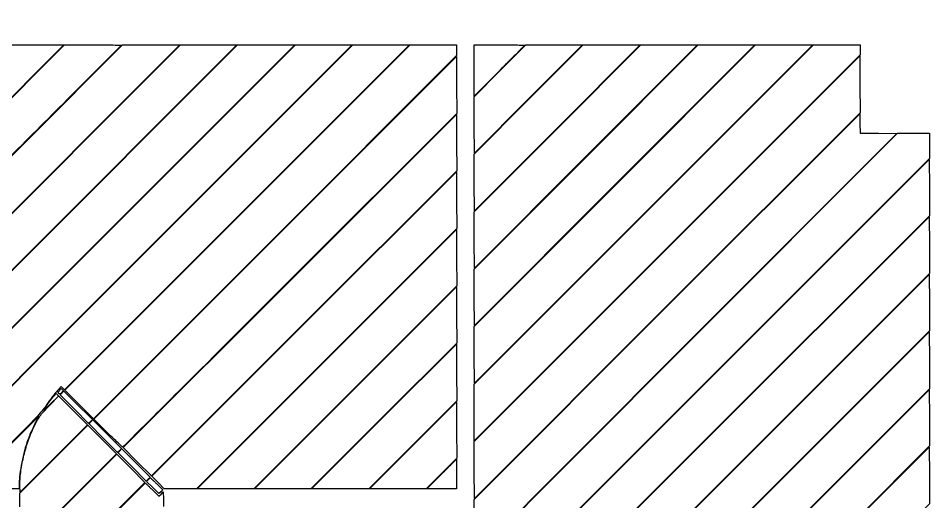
# Model space of a CAD drawing. Extents: x 0 to 1066, y 0 to 761.
# Drawn here: x 656.9 to 777.3, y 306.8 to 370.4 of the extents above; entities that cross this region are included whole.
import ezdxf

# ---------------------------------------------------------------- set-up
doc = ezdxf.new("R2010")
doc.units = 0
doc.header["$MEASUREMENT"] = 0

msp = doc.modelspace()

# ---------------------------------------------------------------- linework, layer by layer
for points in [[(183.390323, 95.266879, 0.000001), (192.989143, 95.254457, 0.000118)], [(329.859243, 95.267872, -0.000023), (352.558836, 95.240684, -0.000004), (375.624384, 95.211821, -0.198594)], [(479.458836, 95.240684, -0.000004), (502.524384, 95.211821, -0.198594)], [(733.258836, 95.240684, -0.000004), (756.324384, 95.211821, -0.198594)], [(289.192229, 95.24091, -0.000004), (312.172908, 95.212432, -0.198597)], [(416.092229, 95.24091, -0.000004), (439.072908, 95.212432, -0.198597)], [(542.992229, 95.24091, -0.000004), (565.972908, 95.212432, -0.198597)], [(606.442229, 95.24091, -0.000004), (629.422908, 95.212432, -0.198597)], [(669.892229, 95.24091, -0.000004), (692.872908, 95.212432, -0.198597)], [(375.865972, 145.56135, -0.000139), (375.849221, 127.376659, -0.000232), (375.823742, 112.056445, -0.000003), (375.794083, 98.149601, -0.198357)], [(627.414721, 263.169421, -0.000042), (645.105453, 280.857237, -0.000069), (660.004716, 295.747447), (673.554956, 309.285691, -0.198797), (673.583726, 309.2976, -0.191749), (673.611459, 309.286559, -0.000717), (673.867296, 309.043772, -0.003551), (674.156316, 308.764768, -0.002206), (674.491658, 308.433504), (675.358704, 307.569408), (675.653453, 307.855089), (675.948201, 308.14077), (675.97225, 307.175235), (675.9963, 306.2097)], [(604.2619, 255.157756, 0.000033), (618.294644, 269.192233)], [(620.371463, 271.33335, 0.000034), (606.876368, 257.828337, 0.000051)]]:
    msp.add_lwpolyline(points, format="xyb")
for points in [[(409.06215, 749.15415), (40.8618, 749.132981), (40.8618, 380.65769), (40.8618, 12.1824), (501.2973, 12.1824), (961.7328, 12.1824), (961.7328, 380.646631), (961.7328, 749.110861), (961.41555, 749.1633, 0.040886), (961.153339, 749.184871, 0.000002), (934.190609, 749.194398, 0.000089), (904.448031, 749.199508, 0.000054), (869.1804, 749.195529, -0.000029), (813.61687, 749.186499, -0.000004), (696.10453, 749.175037, -0.000004), (556.774728, 749.163736, -0.000004)], [(670.455, 366.888995, -0.1988), (670.448823, 366.874073), (663.260563, 359.679615, -0.000068), (655.354625, 351.769007, -0.000041), (645.9633, 342.3762), (621.4716, 317.88461), (621.4716, 321.62988), (621.4716, 325.37515), (642.211048, 346.142675), (662.950496, 366.9102), (666.702748, 366.9102, -0.00053), (668.141552, 366.908676, -0.000883), (669.352776, 366.903971, -0.000031), (670.446323, 366.897722, -0.412523)], [(685.642936, 344.239636), (662.972491, 321.569072), (662.751662, 321.780639), (662.530834, 321.992206), (662.171893, 321.588053, 0.007411), (661.709007, 321.051039, 0.009693), (661.302882, 320.545923, 0.009533), (660.911381, 320.018709, 0.0068), (660.492514, 319.41436, -0.031897), (659.986765, 318.757632, -0.009739), (659.141327, 317.830778, -0.005158), (657.729401, 316.372602, -0.000822), (654.931864, 313.551733), (649.941428, 308.5362), (646.21811, 308.5362), (642.494792, 308.5362), (671.6817, 337.7232), (700.868608, 366.9102), (704.590995, 366.9102), (708.313382, 366.9102)], [(723.4992, 366.888648, -0.198093), (723.492974, 366.87355, -0.000014), (722.517576, 365.892039, -0.000502), (721.438838, 364.808779, -0.000302), (720.1575, 363.5262), (716.8158, 360.185303), (716.8158, 363.547752), (716.8158, 366.9102), (720.1575, 366.9102, -0.000604), (721.438877, 366.908651, -0.001008), (722.517576, 366.903869, -0.000041), (723.490391, 366.897515, -0.412278)], [(692.600006, 335.968706, -0.000142), (684.184962, 327.558407, -0.000237), (677.089966, 320.478167, -0.000003), (670.646784, 314.054561, -0.198515), (670.599941, 314.0352, -0.192048), (670.554196, 314.053443, -0.000424), (670.005805, 314.574452, -0.002719), (669.389756, 315.167154, -0.001676), (668.670988, 315.870952), (666.808716, 317.706704), (690.649008, 341.547136), (714.4893, 365.387568), (714.511344, 361.64489), (714.533389, 357.902211)], [(673.963875, 309.806428), (673.709752, 309.552306), (671.852796, 311.410702), (669.99584, 313.269099), (670.24657, 313.546399), (670.4973, 313.8237), (670.219753, 313.572734), (669.942207, 313.321769), (668.065288, 315.198688), (666.188369, 317.075607), (666.439334, 317.353153), (666.6903, 317.6307), (666.412753, 317.379734), (666.135207, 317.128769), (664.258288, 319.005688), (662.381369, 320.882607), (662.632334, 321.160153), (662.8833, 321.4377), (662.611409, 321.192153, -0.016122), (662.461479, 321.06528, -0.083738), (662.366821, 321.013204, -0.155558), (662.290153, 321.011115, -0.103193), (662.211761, 321.052634, -0.091466), (662.153824, 321.122029, -0.189649), (662.144245, 321.190815, -0.091477), (662.185041, 321.282435, -0.012561), (662.308117, 321.45249), (662.53223, 321.746318), (668.375113, 315.903434), (674.217997, 310.060551)], [(767.243646, 304.656113, -0.000287), (762.848521, 300.239016, -0.000153), (757.411908, 294.784832, -0.000153), (751.858528, 289.220313, -0.000238), (747.073244, 284.432919), (736.373588, 273.738739), (735.975137, 274.534719, 0.010174), (735.528245, 275.383856, 0.011202), (735.06073, 276.186909, 0.01169), (734.578723, 276.93398, 0.0139), (734.088312, 277.6149), (733.507129, 278.3763), (755.088714, 299.97054), (776.6703, 321.564781), (776.692346, 317.874953), (776.714393, 314.185126)], [(661.551024, 312.533395), (657.1305, 308.111944), (657.106261, 308.970313, -0.040142), (657.195804, 310.690406, -0.024739), (657.562293, 312.684938, -0.024006), (658.147375, 314.725842, -0.028117), (658.900713, 316.59343, -0.013055), (659.341055, 317.469526, -0.032795), (659.719016, 318.075859, -0.02889), (660.200321, 318.670138, -0.008261), (661.013372, 319.53413), (662.2065, 320.760759), (661.115418, 319.70333, -0.004567), (660.709212, 319.316785, -0.01135), (660.403078, 319.043499, -0.029299), (660.242503, 318.922065, -0.821017), (660.222589, 318.942, -0.007588), (660.575603, 319.452315, -0.005543), (660.982468, 320.008666, -0.005069), (661.364515, 320.508462, -0.023514), (661.601294, 320.78404), (661.862849, 321.06098), (663.917198, 319.007913), (665.971548, 316.954847)], [(659.421272, 317.768011, 0.025657), (659.148929, 317.283168, 0.007693), (658.784148, 316.518477, 0.007984), (658.42087, 315.691147, 0.012423), (658.13708, 314.9658, 0.022231), (657.702118, 313.577595, 0.016004), (657.336322, 311.995219, 0.016221), (657.08434, 310.460489, 0.032446), (657.00399, 309.23415), (657.0036, 308.5362), (653.514131, 308.5362), (650.024662, 308.5362), (654.804, 313.3161, -0.00022), (656.638216, 315.148915, -0.000366), (658.186015, 316.691904, -0.000008), (659.590051, 318.089485, -0.19831), (659.605831, 318.096, -0.569613), (659.610225, 318.088589, -0.003058), (659.560895, 317.999653, -0.008038), (659.49908, 317.893816, -0.004602)], [(757.322504, 287.158004, -0.000171), (749.88413, 279.724654, -0.000285), (743.616609, 273.472764, -0.000003), (737.924389, 267.801278, -0.413677), (737.895296, 267.801304, -0.152957), (737.878269, 267.833863, -0.00112), (737.824156, 268.138078, -0.004089), (737.765549, 268.488708, -0.002593), (737.702722, 268.898164, 0.00676), (737.626657, 269.367757, 0.004536), (737.527606, 269.902438, 0.004569), (737.422242, 270.418539, 0.008999), (737.327404, 270.8263, 0.012177), (737.139768, 271.501995, 0.005969), (736.869684, 272.353461, 0.004502), (736.59417, 273.16283, 0.039884), (736.441601, 273.507402, -0.330248), (736.458781, 273.628104, -0.000069), (740.910002, 278.132474, -0.000935), (746.826642, 284.09576, -0.000233), (756.522762, 293.822753), (776.6703, 314.015601), (776.692344, 310.282814), (776.714389, 306.550027)], [(714.5316, 310.482), (714.5316, 308.5362), (712.56534, 308.5362), (710.59908, 308.5362), (712.5435, 310.482, -0.000526), (713.29062, 311.228078, -0.00087), (713.923162, 311.856221, -0.000043), (714.494519, 312.421535, -0.197509), (714.50976, 312.4278, -0.410785), (714.518729, 312.418936, -0.000124), (714.525185, 311.856221, -0.001754), (714.530031, 311.228118, -0.001052)], [(675.090423, 309.18835), (675.873204, 308.402301), (675.615634, 308.155532), (675.358063, 307.908764), (674.557682, 308.705816), (673.757301, 309.502869), (673.983178, 309.738635, -0.010144), (674.073297, 309.828957, -0.014454), (674.157184, 309.905144, -0.010354), (674.229191, 309.964299, -0.168316), (674.258349, 309.9744, -0.190251), (674.291312, 309.961387, -0.001237), (674.523104, 309.743498, -0.004685), (674.786798, 309.489673, -0.002945)]]:
    msp.add_lwpolyline(points, format="xyb", close=True)
for points in [[(642.189996, 346.20435), (621.5139, 325.4985), (621.491856, 329.219927), (621.469811, 332.941354), (638.454077, 349.925777), (655.438342, 366.9102), (659.152217, 366.9102), (662.866092, 366.9102)], [(649.812553, 338.611425), (621.5139, 310.31265), (621.491856, 314.055326), (621.469811, 317.798002), (646.025801, 342.354101), (670.581791, 366.9102), (674.346498, 366.9102), (678.111205, 366.9102)], [(656.4537, 337.7232), (627.266792, 308.5362), (624.369196, 308.5362), (621.4716, 308.5362), (621.4716, 309.361003), (621.4716, 310.185806), (649.833703, 338.548003), (678.195805, 366.9102), (681.918207, 366.9102), (685.640608, 366.9102)], [(664.0677, 337.7232), (634.880792, 308.5362), (631.116092, 308.5362), (627.351392, 308.5362), (656.5383, 337.7232), (685.725208, 366.9102), (689.489908, 366.9102), (693.254608, 366.9102)], [(671.5971, 337.7232), (642.410192, 308.5362), (638.687792, 308.5362), (634.965392, 308.5362), (664.1523, 337.7232), (693.339208, 366.9102), (697.061608, 366.9102), (700.784008, 366.9102)], [(714.5316, 366.212306), (714.5316, 365.514412), (690.653623, 341.636323), (666.775646, 317.758234), (664.8926, 319.639885), (663.009554, 321.521536), (685.703768, 344.215868), (708.397982, 366.9102), (711.464791, 366.9102), (714.5316, 366.9102)], [(723.964311, 359.803583), (716.8581, 352.696966), (716.836046, 356.397142), (716.813992, 360.097318), (720.219655, 363.503759), (723.625317, 366.9102), (727.347919, 366.9102), (731.070522, 366.9102)], [(731.536109, 352.23198), (716.8581, 337.55376), (716.836046, 341.254105), (716.813992, 344.954449), (727.791624, 355.932324), (738.769256, 366.9102), (742.491687, 366.9102), (746.214117, 366.9102)], [(735.300827, 348.467299), (716.8581, 330.024398), (716.836046, 333.724754), (716.813992, 337.425111), (731.556355, 352.167655), (746.298718, 366.9102), (750.021136, 366.9102), (753.743554, 366.9102)], [(727.771377, 355.996649), (716.8581, 345.083099), (716.836056, 348.825719), (716.814011, 352.56834), (723.984569, 359.73927), (731.155127, 366.9102), (734.91989, 366.9102), (738.684654, 366.9102)], [(739.10784, 344.660312), (716.8581, 322.410424), (716.836056, 326.153095), (716.814011, 329.895766), (735.321083, 348.402983), (753.828155, 366.9102), (757.592867, 366.9102), (761.357579, 366.9102)], [(767.5758, 366.254497), (767.5758, 365.598794), (742.1958, 340.2189), (716.8158, 314.839006), (716.8158, 318.561293), (716.8158, 322.28358), (739.12899, 344.59689), (761.44218, 366.9102), (764.50899, 366.9102), (767.5758, 366.9102)], [(742.217844, 332.626917), (716.8581, 307.267039), (716.836056, 311.009722), (716.814011, 314.752405), (742.173756, 340.112283), (767.5335, 365.472161), (767.555544, 361.729478), (767.577589, 357.986795)], [(694.461306, 330.300606), (674.389204, 310.228371), (672.528002, 312.089574), (670.666799, 313.950776), (692.578049, 335.862178), (714.4893, 357.773579), (714.511354, 354.07321), (714.533408, 350.372841)], [(770.004559, 355.300144), (772.428924, 355.2777), (744.643512, 327.454107), (716.8581, 299.630515), (716.836056, 303.38446), (716.814011, 307.138405), (742.173756, 332.498434), (767.5335, 357.858462), (767.556847, 356.590525), (767.580193, 355.322588)], [(776.7126, 353.649105), (776.7126, 351.97821), (746.7642, 322.0299), (716.8158, 292.08159), (716.8158, 295.792625), (716.8158, 299.50366), (744.67035, 327.406718), (772.5249, 355.309775), (774.61875, 355.314888), (776.7126, 355.32)], [(746.786254, 314.522526), (716.8581, 284.594254), (716.836046, 288.294628), (716.813992, 291.995002), (746.742146, 321.923274), (776.6703, 351.851546), (776.692354, 348.151172), (776.714408, 344.450798)], [(697.422223, 325.647523), (680.311057, 308.5362), (678.197492, 308.5362), (676.083927, 308.5362), (675.256802, 309.360222), (674.429677, 310.184243), (694.459488, 330.214216), (714.4893, 350.244189), (714.511344, 346.501517), (714.533389, 342.758845)], [(746.786245, 306.908517), (716.8581, 276.980255), (716.836055, 280.722938), (716.814011, 284.465621), (746.742155, 314.393883), (776.6703, 344.322145), (776.692345, 340.579462), (776.714389, 336.836779)], [(701.186954, 321.882854), (687.840501, 308.5362), (684.118079, 308.5362), (680.395657, 308.5362), (697.442479, 325.583207), (714.4893, 342.630214), (714.511354, 338.929861), (714.533408, 335.229508)], [(746.786254, 299.379126), (716.8581, 269.450854), (716.836046, 273.151228), (716.813992, 276.851602), (746.742146, 306.779874), (776.6703, 336.708146), (776.692354, 333.007772), (776.714408, 329.307398)], [(704.951694, 318.118193), (695.36998, 308.5362), (691.647541, 308.5362), (687.925102, 308.5362), (701.207201, 321.818529), (714.4893, 335.100859), (714.511354, 331.400523), (714.533408, 327.700186)], [(755.098017, 300.077115), (733.481645, 278.4609), (732.895709, 279.0954), (732.309772, 279.7299), (725.556639, 272.98305), (718.803506, 266.2362), (717.809653, 266.2362), (716.8158, 266.2362), (716.8158, 267.780105), (716.8158, 269.324011), (746.74305, 299.251378), (776.6703, 329.178745), (776.692345, 325.436038), (776.714389, 321.69333)], [(708.758776, 314.311274), (702.984163, 308.5362), (699.219373, 308.5362), (695.454582, 308.5362), (704.971941, 318.053869), (714.4893, 327.571538), (714.511344, 323.828943), (714.533389, 320.086349)], [(712.523915, 310.547002), (710.514422, 308.5362), (706.791596, 308.5362), (703.06877, 308.5362), (708.779035, 314.246963), (714.4893, 319.957727), (714.511354, 316.257765), (714.533407, 312.557804)]]:
    msp.add_lwpolyline(points, close=True)
for points in [[(657.0882, 306.1674), (657.0882, 307.076553), (657.0882, 307.985707), (661.550355, 312.448458), (666.012511, 316.911209), (667.895693, 315.029423), (669.778875, 313.147636), (625.553888, 268.901468)], [(625.575076, 268.880296), (669.821252, 313.105291), (671.68171, 311.24339), (673.542169, 309.381488), (627.414384, 263.253704)]]:
    msp.add_lwpolyline(points)

doc.saveas('drawing.dxf')
